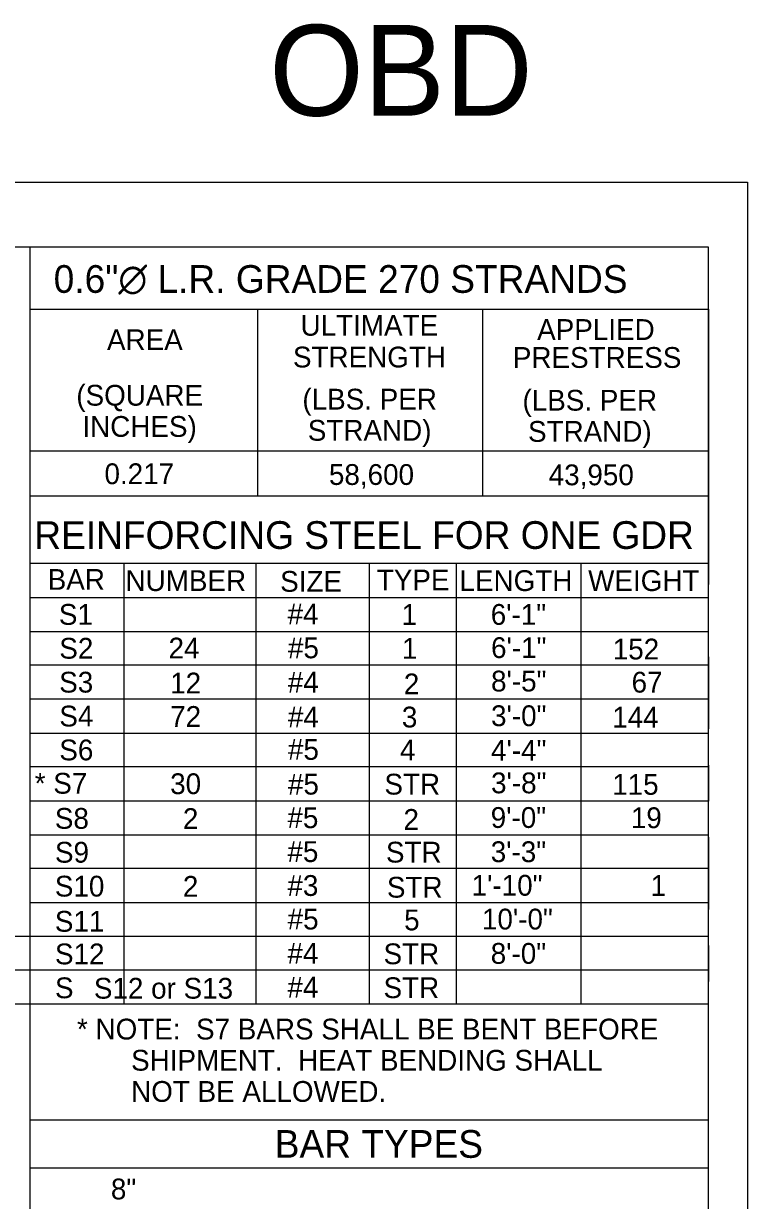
# Model space of a CAD drawing. Extents: x 0 to 45.3, y 0 to 33.5.
# Drawn here: x 38.65 to 45.33, y 19.93 to 30.8 of the extents above; entities that cross this region are included whole.
import ezdxf

# ---------------------------------------------------------------- set-up
doc = ezdxf.new("R2010")
doc.units = 0
for name, color, linetype in [('Plan Sheet', 7, 'Continuous'), ('Plot Shape CELL', 7, 'Continuous'), ('Sheet Plan CELL', 7, 'Continuous'), ('SMU_Dimension Lines', 7, 'Continuous'), ('SMU_Subtitle Text', 7, 'Continuous'), ('SMU_Text', 7, 'Continuous'), ('SMU_User Information Notes', 7, 'Continuous')]:
    doc.layers.add(name, color=color, linetype=linetype)

msp = doc.modelspace()

# ---------------------------------------------------------------- linework, layer by layer
at = {"layer": 'Plan Sheet'}
for p, q in [((38.713, 9.408), (38.713, 28.733)), ((38.713, 28.158), (44.973, 28.158)), ((40.811, 28.158), (40.811, 26.442)), ((42.892, 28.158), (44.973, 28.158)), ((42.892, 26.442), (42.892, 28.158)), ((44.973, 28.158), (44.973, 27.378)), ((44.973, 28.156), (44.973, 25.809)), ((44.973, 28.118), (44.973, 27.287)), ((44.973, 28.116), (44.973, 25.615)), ((38.713, 26.852), (44.973, 26.852)), ((44.973, 26.904), (44.973, 25.809)), ((44.973, 26.782), (44.973, 25.615)), ((38.713, 26.435), (44.973, 26.435)), ((40.799, 26.435), (42.886, 26.435)), ((44.973, 25.809), (38.713, 25.809)), ((39.579, 25.809), (39.579, 21.74)), ((40.799, 21.74), (40.799, 25.809)), ((41.843, 25.809), (41.843, 21.74)), ((42.647, 21.74), (42.647, 25.809)), ((43.795, 25.809), (43.795, 21.74)), ((44.973, 25.809), (43.929, 25.809)), ((38.713, 25.496), (44.973, 25.496)), ((38.71, 25.183), (44.973, 25.183)), ((44.973, 24.949), (44.973, 24.616)), ((44.973, 24.87), (38.707, 24.87)), ((44.973, 24.616), (44.973, 24.282)), ((44.973, 24.557), (38.713, 24.557)), ((38.713, 24.244), (44.973, 24.244)), ((44.973, 23.931), (38.713, 23.931)), ((44.973, 23.949), (44.973, 23.616)), ((38.713, 23.618), (44.973, 23.618)), ((38.713, 23.305), (44.973, 23.305)), ((44.973, 23.282), (44.973, 22.949)), ((44.973, 22.992), (38.713, 22.992)), ((44.973, 22.949), (44.973, 22.616)), ((38.713, 22.679), (44.973, 22.679)), ((38.713, 22.366), (37.167, 22.366)), ((44.973, 22.366), (38.713, 22.366)), ((44.973, 22.282), (44.973, 21.949)), ((38.713, 22.053), (37.167, 22.053)), ((44.973, 22.053), (38.713, 22.053)), ((38.713, 21.74), (37.167, 21.74)), ((44.973, 21.74), (38.713, 21.74)), ((44.973, 20.67), (38.713, 20.67)), ((38.713, 20.227), (44.973, 20.227))]:
    msp.add_line(p, q, dxfattribs=at)
at = {"layer": 'Plot Shape CELL'}
msp.add_lwpolyline([(0, 29.333), (45.333, 29.333), (45.333, 0), (0, 0)], close=True, dxfattribs=at)
at = {"layer": 'Sheet Plan CELL'}
for p, q in [((44.973, 28.733), (0.973, 28.733)), ((44.972, 0.6), (44.973, 28.733))]:
    msp.add_line(p, q, dxfattribs=at)

# ---------------------------------------------------------------- texts
at = {"layer": 'SMU_Dimension Lines'}
msp.add_text('OBD', height=0.8391, dxfattribs=at).set_placement((40.92, 29.946))
at = {"layer": 'SMU_Subtitle Text'}
for s, p in [('0.6"∅ L.R. GRADE 270 STRANDS', (38.931, 28.31)), ('REINFORCING STEEL FOR ONE GDR', (38.752, 25.945)), ('BAR TYPES', (40.971, 20.321))]:
    msp.add_text(s, height=0.256, dxfattribs=at).set_placement(p)
at = {"layer": 'SMU_Text'}
for s, p in [('ULTIMATE', (41.209, 27.914)), (' APPLIED', (43.321, 27.875)), ('AREA', (39.423, 27.781)), ('STRENGTH', (41.139, 27.621)), ('PRESTRESS', (43.168, 27.617)), ('(SQUARE ', (39.14, 27.268)), ('(LBS. PER ', (41.226, 27.232)), ('(LBS. PER ', (43.257, 27.222)), ('INCHES)', (39.196, 26.98)), ('STRAND)', (41.276, 26.944)), ('STRAND)', (43.308, 26.934)), ('0.217', (39.4, 26.543)), ('58,600', (41.471, 26.536)), ('43,950', (43.499, 26.533)), ('BAR', (38.876, 25.567)), ('NUMBER', (39.594, 25.556)), ('SIZE', (41.021, 25.549)), ('TYPE', (41.913, 25.562)), ('LENGTH', (42.676, 25.556)), ('WEIGHT', (43.863, 25.556)), ('S1', (38.979, 25.244)), ('#4', (41.09, 25.248)), ('6\'-1"', (42.964, 25.244)), ('1', (42.141, 25.243)), ('S2', (38.983, 24.931)), ('24', (39.991, 24.933)), ('#5', (41.093, 24.935)), ('1', (42.144, 24.93)), ('6\'-1"', (42.967, 24.937)), ('152', (44.09, 24.924)), ('S3', (38.982, 24.618)), ('12', (40.006, 24.61)), ('#4', (41.091, 24.618)), ('2', (42.162, 24.602)), ('8\'-5"', (42.967, 24.628)), ('67', (44.264, 24.618)), ('S4', (38.983, 24.305)), ('72', (40.006, 24.301)), ('#4', (41.093, 24.297)), ('3', (42.144, 24.296)), ('3\'-0"', (42.967, 24.308)), ('144', (44.085, 24.295)), ('S6', (38.983, 23.992)), ('#5', (41.093, 23.997)), ('4', (42.127, 23.992)), ('4\'-4"', (42.967, 23.989)), ('* S7', (38.756, 23.684)), ('30', (40.006, 23.68)), ('#5', (41.093, 23.676)), ('STR', (41.983, 23.676)), ('3\'-8"', (42.967, 23.688)), ('115', (44.085, 23.674)), ('S8', (38.942, 23.36)), (' 2', (40.052, 23.358)), ('#5', (41.088, 23.366)), ('2', (42.159, 23.35)), ('9\'-0"', (42.964, 23.368)), ('19', (44.257, 23.366)), ('S9', (38.943, 23.047)), ('#5', (41.088, 23.053)), ('STR', (41.997, 23.048)), ('3\'-3"', (42.964, 23.052)), ('1\'-10"', (42.788, 22.742)), ('S10', (38.942, 22.734)), (' 2', (40.052, 22.732)), ('#3', (41.088, 22.74)), ('STR', (42.006, 22.724)), ('1', (44.439, 22.74)), ('#5', (41.09, 22.43)), ('5', (42.165, 22.422)), ('10\'-0"', (42.883, 22.43)), ('S11', (38.942, 22.409)), ('S12', (38.943, 22.108)), ('#4', (41.088, 22.114)), ('STR', (41.975, 22.109)), ('8\'-0"', (42.964, 22.113)), ('S', (38.943, 21.795)), ('#4', (41.088, 21.801)), ('STR', (41.975, 21.796)), ('* NOTE:  S7 BARS SHALL BE BENT BEFORE', (39.146, 21.414)), ('       SHIPMENT.  HEAT BENDING SHALL ', (39.146, 21.126)), ('       NOT BE ALLOWED.', (39.146, 20.838)), ('8"', (39.459, 19.937))]:
    msp.add_text(s, height=0.192, dxfattribs=at).set_placement(p)
at = {"layer": 'SMU_User Information Notes'}
msp.add_text('S12 or S13', height=0.192, dxfattribs=at).set_placement((39.302, 21.791))

doc.saveas('drawing.dxf')
